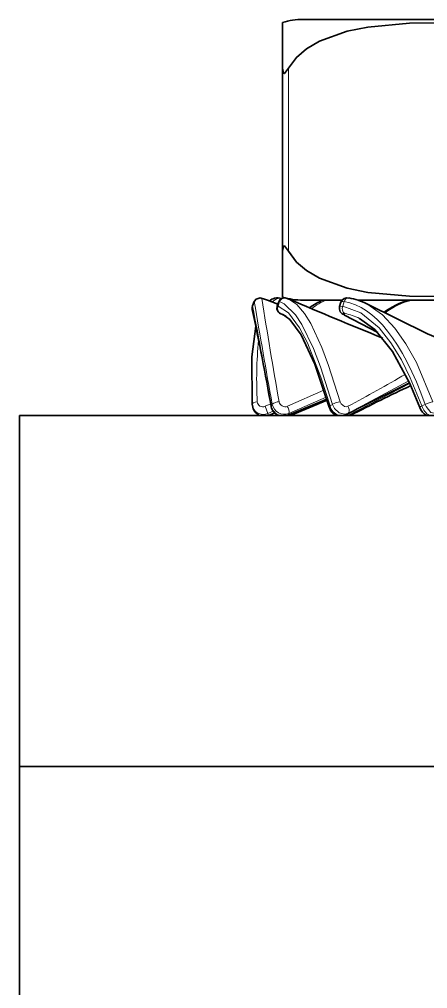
# Model space of a CAD drawing. Extents: x 218 to 1434, y 54 to 743.
# Drawn here: x 447.32 to 450.81, y 216.86 to 225.15 of the extents above; entities that cross this region are included whole.
import ezdxf

# ---------------------------------------------------------------- set-up
doc = ezdxf.new("R2010")
doc.units = 0

msp = doc.modelspace()

# ---------------------------------------------------------------- linework, layer by layer
at = {"color": 7, "lineweight": 35, "ltscale": 0.097885}
msp.add_line((449.7399, 225.1452), (453.6553, 225.1452), dxfattribs=at)
at = {"color": 7, "lineweight": 35, "ltscale": 0.009785}
for p, q in [((449.5654, 225.1193), (449.5654, 224.7279)), ((449.5654, 222.7712), (449.5654, 223.1626))]:
    msp.add_line(p, q, dxfattribs=at)
at = {"color": 7, "lineweight": 35, "ltscale": 0.039132}
msp.add_line((449.5654, 224.7279), (449.5654, 223.1626), dxfattribs=at)
at = {"color": 7, "lineweight": 13, "ltscale": 0.039132}
msp.add_line((449.6154, 224.7279), (449.6154, 223.1626), dxfattribs=at)
at = {"color": 7, "lineweight": 35, "ltscale": 0.001005}
msp.add_line((449.3237, 222.7327), (449.309, 222.6953), dxfattribs=at)
at = {"color": 7, "lineweight": 13, "ltscale": 0.001006}
msp.add_line((449.3237, 222.7324), (449.3091, 222.695), dxfattribs=at)
at = {"color": 7, "lineweight": 13, "ltscale": 0.002361}
msp.add_line((449.524, 222.7101), (449.4363, 222.7452), dxfattribs=at)
at = {"color": 7, "lineweight": 35, "ltscale": 0.002361}
msp.add_line((449.524, 222.7102), (449.4363, 222.7452), dxfattribs=at)
at = {"color": 7, "lineweight": 35, "ltscale": 0.000995477}
msp.add_line((449.5324, 222.7319), (449.5186, 222.6946), dxfattribs=at)
at = {"color": 7, "lineweight": 13, "ltscale": 0.00099641}
msp.add_line((449.5402, 222.7324), (449.5266, 222.695), dxfattribs=at)
at = {"color": 7, "lineweight": 13, "ltscale": 0.000196479}
msp.add_line((449.5324, 222.7319), (449.5402, 222.7324), dxfattribs=at)
at = {"color": 7, "lineweight": 35, "ltscale": 0.000627271}
msp.add_line((449.5966, 222.7623), (449.6203, 222.7539), dxfattribs=at)
at = {"color": 7, "lineweight": 35, "ltscale": 0.008369}
msp.add_line((449.7399, 222.7452), (450.0747, 222.7452), dxfattribs=at)
at = {"color": 7, "lineweight": 35, "ltscale": 0.0009744}
msp.add_line((450.064, 222.727), (450.0528, 222.6896), dxfattribs=at)
at = {"color": 7, "lineweight": 13, "ltscale": 0.000975312}
msp.add_line((450.0915, 222.7324), (450.0806, 222.695), dxfattribs=at)
at = {"color": 7, "lineweight": 35, "ltscale": 0.016497}
msp.add_line((450.2094, 222.7452), (450.8692, 222.7452), dxfattribs=at)
at = {"color": 7, "lineweight": 13, "ltscale": 0.000200898}
msp.add_line((449.5266, 222.695), (449.5186, 222.6946), dxfattribs=at)
at = {"color": 7, "lineweight": 13, "ltscale": 0.000706996}
msp.add_line((450.0806, 222.695), (450.0528, 222.6896), dxfattribs=at)
at = {"color": 7, "lineweight": 13, "ltscale": 0.000408825}
msp.add_line((449.5504, 222.6305), (449.5657, 222.625), dxfattribs=at)
at = {"color": 7, "lineweight": 35, "ltscale": 0.000470041}
msp.add_line((449.5763, 222.6155), (449.5936, 222.6082), dxfattribs=at)
at = {"color": 7, "lineweight": 13, "ltscale": 0.000406979}
msp.add_line((449.5777, 222.6152), (449.5927, 222.6088), dxfattribs=at)
at = {"color": 7, "lineweight": 13, "ltscale": 0.000196092}
msp.add_line((450.101, 222.6152), (450.0935, 222.6172), dxfattribs=at)
at = {"color": 7, "lineweight": 35, "ltscale": 0.008068}
msp.add_line((450.0935, 222.6172), (450.3796, 222.468), dxfattribs=at)
at = {"color": 7, "lineweight": 13, "ltscale": 0.00775}
msp.add_line((450.101, 222.6152), (450.3759, 222.4719), dxfattribs=at)
at = {"color": 7, "lineweight": 13, "ltscale": 0.008554}
msp.add_line((449.9193, 221.9758), (449.6063, 221.8374), dxfattribs=at)
at = {"color": 7, "lineweight": 13, "ltscale": 0.014737}
msp.add_line((450.6443, 222.054), (450.1241, 221.7767), dxfattribs=at)
at = {"color": 7, "lineweight": 13, "ltscale": 0.014786}
msp.add_line((450.1277, 221.7627), (450.6541, 222.0326), dxfattribs=at)
at = {"color": 7, "lineweight": 35, "ltscale": 0.009094}
msp.add_line((449.9433, 221.8995), (449.6074, 221.7599), dxfattribs=at)
at = {"color": 7, "lineweight": 13, "ltscale": 0.009005}
msp.add_line((449.6104, 221.7627), (449.9425, 221.9021), dxfattribs=at)
at = {"color": 7, "lineweight": 13, "ltscale": 0.008698}
msp.add_line((449.9387, 221.9144), (449.6192, 221.7767), dxfattribs=at)
at = {"color": 7, "lineweight": 13, "ltscale": 0.008694}
msp.add_line((449.6234, 221.7627), (449.944, 221.8975), dxfattribs=at)
at = {"color": 7, "lineweight": 35, "ltscale": 0.000674521}
msp.add_line((449.3104, 221.8296), (449.3052, 221.8561), dxfattribs=at)
at = {"color": 7, "lineweight": 35, "ltscale": 0.000395483}
msp.add_line((449.3152, 221.8159), (449.3099, 221.8308), dxfattribs=at)
at = {"color": 7, "lineweight": 13, "ltscale": 0.001315}
msp.add_line((449.4641, 221.8574), (449.4155, 221.8374), dxfattribs=at)
at = {"color": 7, "lineweight": 13, "ltscale": 0.001633}
msp.add_line((449.4395, 221.7767), (449.4155, 221.8374), dxfattribs=at)
at = {"color": 7, "lineweight": 13, "ltscale": 0.000119102}
msp.add_line((449.4681, 221.8355), (449.4691, 221.8402), dxfattribs=at)
at = {"color": 7, "lineweight": 13, "ltscale": 0.000404524}
msp.add_line((449.4691, 221.8402), (449.4773, 221.8542), dxfattribs=at)
at = {"color": 7, "lineweight": 35, "ltscale": 0.008484}
msp.add_line((449.9464, 221.8894), (449.6327, 221.7599), dxfattribs=at)
at = {"color": 7, "lineweight": 13, "ltscale": 0.000613941}
msp.add_line((449.9711, 221.8402), (449.9913, 221.8542), dxfattribs=at)
at = {"color": 7, "lineweight": 13, "ltscale": 0.000822377}
msp.add_line((450.7558, 221.8402), (450.7856, 221.8542), dxfattribs=at)
at = {"color": 7, "lineweight": 35, "ltscale": 0.075}
for p, q in [((447.3154, 218.7595), (447.3154, 221.7595)), ((447.3154, 215.7595), (447.3154, 218.7595))]:
    msp.add_line(p, q, dxfattribs=at)
at = {"color": 7, "lineweight": 35, "ltscale": 0.125}
for p, q in [((447.3154, 221.7595), (452.3154, 221.7595)), ((447.3154, 218.7595), (452.3154, 218.7595)), ((447.3154, 218.7595), (452.3154, 218.7595))]:
    msp.add_line(p, q, dxfattribs=at)
at = {"color": 7, "lineweight": 13, "ltscale": 0.000254413}
msp.add_line((449.4341, 221.7595), (449.4437, 221.7627), dxfattribs=at)
at = {"color": 7, "lineweight": 13, "ltscale": 0.001244}
msp.add_line((449.4857, 221.7953), (449.4395, 221.7767), dxfattribs=at)
at = {"color": 7, "lineweight": 13, "ltscale": 0.000363993}
msp.add_line((449.4437, 221.7627), (449.4395, 221.7767), dxfattribs=at)
at = {"color": 7, "lineweight": 13, "ltscale": 0.001404}
msp.add_line((449.4437, 221.7627), (449.4959, 221.7834), dxfattribs=at)
at = {"color": 7, "lineweight": 13, "ltscale": 8.49368e-05}
msp.add_line((449.4448, 221.7595), (449.4437, 221.7627), dxfattribs=at)
at = {"color": 7, "lineweight": 35, "ltscale": 0.00144}
msp.add_line((449.4984, 221.7805), (449.4448, 221.7595), dxfattribs=at)
at = {"color": 7, "lineweight": 13, "ltscale": 0.000238309}
msp.add_line((449.6014, 221.7595), (449.6104, 221.7627), dxfattribs=at)
at = {"color": 7, "lineweight": 13, "ltscale": 0.000102032}
msp.add_line((449.6074, 221.7599), (449.6104, 221.7627), dxfattribs=at)
at = {"color": 7, "lineweight": 13, "ltscale": 0.000412531}
msp.add_line((449.6104, 221.7627), (449.6192, 221.7767), dxfattribs=at)
at = {"color": 7, "lineweight": 13, "ltscale": 0.000237591}
msp.add_line((449.6144, 221.7595), (449.6234, 221.7627), dxfattribs=at)
at = {"color": 7, "lineweight": 13, "ltscale": 0.000184444}
msp.add_line((450.0966, 221.7597), (450.1034, 221.7627), dxfattribs=at)
at = {"color": 7, "lineweight": 13, "ltscale": 0.000625075}
msp.add_line((450.1034, 221.7627), (450.1241, 221.7767), dxfattribs=at)
at = {"color": 7, "lineweight": 13, "ltscale": 0.000349918}
msp.add_line((450.1277, 221.7627), (450.1153, 221.7691), dxfattribs=at)
at = {"color": 7, "lineweight": 13, "ltscale": 0.000182354}
msp.add_line((450.1211, 221.7597), (450.1277, 221.7627), dxfattribs=at)
at = {"color": 7, "lineweight": 35}
for points in [[(452.2654, 224.7279), (452.2045, 224.8109), (452.1115, 224.8928), (452.0067, 224.9557), (451.8487, 225.0193), (451.6855, 225.0613), (451.5178, 225.0887), (451.1821, 225.1148), (450.6503, 225.1127), (450.2952, 225.0792), (450.1183, 225.0438), (449.8801, 224.9587), (449.7694, 224.8929), (449.6841, 224.8194), (449.6154, 224.7279)], [(449.5654, 224.7279), (449.5727, 224.6846), (449.5818, 224.6813), (449.6154, 224.7279)], [(449.5654, 223.1626), (449.5727, 223.2059), (449.5818, 223.2092), (449.6154, 223.1626)], [(452.2654, 223.1626), (452.2045, 223.0795), (452.1115, 222.9977), (452.0067, 222.9348), (451.8487, 222.8712), (451.6855, 222.8291), (451.5178, 222.8018), (451.1821, 222.7757), (450.6503, 222.7778), (450.2952, 222.8113), (450.1183, 222.8466), (449.8801, 222.9318), (449.7694, 222.9975), (449.6841, 223.0711), (449.6154, 223.1626)], [(449.3237, 222.7327), (449.3392, 222.7537), (449.3747, 222.7647), (449.4116, 222.7548), (449.4363, 222.7452)], [(449.5763, 222.6155), (449.5394, 222.6341), (449.5268, 222.6454), (449.5158, 222.6711), (449.5186, 222.6946)], [(450.2868, 222.7129), (450.8046, 222.4572), (451.0784, 222.3429), (451.2165, 222.3026)], [(449.5657, 222.625), (449.6271, 222.5803), (449.7232, 222.4484), (449.8403, 222.1981), (449.9642, 221.8304)], [(450.223, 222.5882), (450.353, 222.4944), (450.5061, 222.3071), (450.6546, 222.0312), (450.7379, 221.8272)], [(449.3052, 221.8561), (449.3035, 222.261), (449.3366, 222.5234)]]:
    msp.add_lwpolyline(points, dxfattribs=at)
at = {"color": 7, "lineweight": 13}
for points in [[(449.9913, 221.8542), (449.8894, 222.1737), (449.8294, 222.331), (449.7303, 222.5375), (449.6761, 222.6208), (449.5794, 222.7149), (449.5402, 222.7324)], [(450.0573, 221.8766), (449.9592, 222.187), (449.9019, 222.3404), (449.8066, 222.5453), (449.754, 222.6303), (449.687, 222.7089), (449.6203, 222.7539)], [(449.5266, 222.695), (449.6147, 222.6372), (449.7097, 222.5097), (449.7775, 222.3799), (449.8937, 222.0853), (449.9711, 221.8402)], [(450.0806, 222.695), (450.2355, 222.6369), (450.3901, 222.5087), (450.492, 222.3797), (450.5809, 222.2341), (450.6573, 222.0813), (450.7558, 221.8402)], [(450.8514, 221.8766), (450.7093, 222.2108), (450.6195, 222.3725), (450.5263, 222.5056), (450.4211, 222.6186), (450.2868, 222.7129)], [(449.5504, 222.6305), (449.5479, 222.6311), (449.5469, 222.631), (449.5479, 222.6298), (449.5525, 222.627), (449.5777, 222.6152)], [(450.0971, 222.6305), (450.0877, 222.631), (450.0859, 222.6304), (450.0846, 222.6292), (450.0846, 222.6281), (450.0854, 222.6264), (450.0895, 222.6223), (450.101, 222.6152)], [(450.1241, 221.7767), (450.0952, 221.7691), (450.049, 221.7808), (450.0086, 221.8177), (449.9913, 221.8542)], [(450.1239, 221.8374), (450.1094, 221.8336), (450.0941, 221.836), (450.066, 221.8582), (450.0573, 221.8766)], [(450.8861, 221.7721), (450.834, 221.784), (450.7938, 221.8349), (450.7856, 221.8542)]]:
    msp.add_lwpolyline(points, dxfattribs=at)
at = {"color": 7, "lineweight": 35}
for centre, radius, start, end in [((449.74, 224.5447), 0.6005, 90.00441, 106.90527), ((449.547, 222.6075), 0.1621, 107.77041, 125.74307), ((449.5202, 222.6617), 0.1029, 69.76965, 102.76623), ((449.5804, 222.7132), 0.0516, 71.62308, 158.66491), ((449.74, 223.3457), 0.6005, 253.09473, 269.99559), ((464.6428, 257.7172), 38.0536, 246.74854, 248.05547), ((450.0515, 222.3607), 0.4085, 109.94086, 128.69023), ((450.1176, 222.708), 0.0571, 74.55483, 160.56667), ((450.0524, 222.2612), 0.5088, 62.56845, 80.88284), ((450.8195, 222.1069), 0.6604, 104.84685, 126.16022), ((449.3563, 222.6768), 0.0508, 158.68176, 188.4245), ((422.7596, 217.0941), 27.1257, 10.06658, 11.85406), ((450.1125, 222.6768), 0.0616, 167.85735, 252.27925), ((458.3432, 206.0798), 17.7153, 115.73343, 117.72451), ((457.3397, 207.8644), 15.6469, 115.26309, 117.35826), ((449.4044, 221.8477), 0.0947, 198.83117, 248.34631), ((449.5686, 221.8551), 0.1024, 191.02534, 248.89018), ((450.0708, 221.8617), 0.1111, 196.33659, 247.15201), ((450.8516, 221.8654), 0.1197, 198.6844, 242.40361)]:
    msp.add_arc(centre, radius, start, end, dxfattribs=at)
at = {"color": 7, "lineweight": 13}
for centre, radius, start, end in [((449.3703, 222.7137), 0.0502, 68.51365, 158.11443), ((525.3788, 235.5878), 77.134, 189.593856, 190.256139), ((449.3582, 222.5994), 0.1646, 61.81953, 79.30276), ((489.2707, 228.9283), 40.356, 188.79131, 190.06339), ((449.5692, 222.6355), 0.1315, 108.03165, 134.63755), ((449.511, 222.7186), 0.0453, 67.37991, 107.34731), ((449.5348, 222.6994), 0.0615, 71.16874, 95.86443), ((449.5851, 222.7165), 0.0473, 69.14965, 160.40725), ((450.0694, 222.3728), 0.3934, 108.78091, 130.49154), ((450.0809, 222.7046), 0.0288, 69.14591, 126.973), ((450.1323, 222.7228), 0.0413, 89.00551, 166.75253), ((450.8291, 222.1087), 0.655, 103.64869, 126.50554), ((449.355, 222.6766), 0.0495, 158.23854, 192.15355), ((375.1084, 208.3669), 75.5713, 10.269958, 10.929289), ((449.5717, 222.6746), 0.0493, 155.65755, 244.09389), ((450.1298, 222.6721), 0.0537, 155.07192, 231.8783), ((450.025, 222.2082), 0.4285, 62.48499, 80.31219), ((452.5994, 222.0684), 3.2555, 174.14599, 183.37761), ((442.4566, 236.1598), 16.2454, 298.16165, 300.15128), ((467.0781, 189.1434), 36.7716, 116.53584, 117.49196), ((449.3997, 221.8658), 0.097, 202.03622, 294.0707), ((449.4003, 221.847), 0.0907, 200.06034, 254.21904), ((449.3953, 221.8802), 0.0468, 184.43182, 295.2675), ((449.5724, 221.8614), 0.1057, 191.61216, 254.42246), ((449.5348, 221.7849), 0.091, 89.58844, 129.70249), ((449.581, 221.8753), 0.1061, 191.50012, 291.17001), ((449.5872, 221.8863), 0.0527, 190.61001, 291.32334), ((449.5315, 221.7872), 0.0894, 353.15167, 33.87426), ((449.9757, 221.829), 0.0119, 112.43909, 172.80721), ((450.0878, 221.873), 0.1211, 195.69979, 249.75866), ((450.0751, 221.713), 0.1645, 96.21673, 120.70094), ((450.7635, 221.8082), 0.0322, 103.44658, 143.61993), ((450.8903, 221.8811), 0.14, 196.92415, 240.72561), ((450.9091, 221.6018), 0.281, 101.85774, 116.08482), ((449.6308, 221.7696), 0.00995, 222.69294, 281.08673), ((450.1398, 221.7831), 0.0236, 239.38237, 292.86216)]:
    msp.add_arc(centre, radius, start, end, dxfattribs=at)
for centre, major_axis, ratio, start_param, end_param in [((408.1961, -100.8497), (-41.8831, -323.5838), 0.036032, 3.072343, 3.140539), ((449.3552, 221.8584), (0.05, 0.0023), 0.370729, 1.677928, 3.246022), ((450.0991, 221.8199), (0.0233, -0.0442), 0.604041, 0.06661, 1.651015)]:
    msp.add_ellipse(centre, major_axis=major_axis, ratio=ratio, start_param=start_param, end_param=end_param, dxfattribs=at)

doc.saveas('drawing.dxf')
